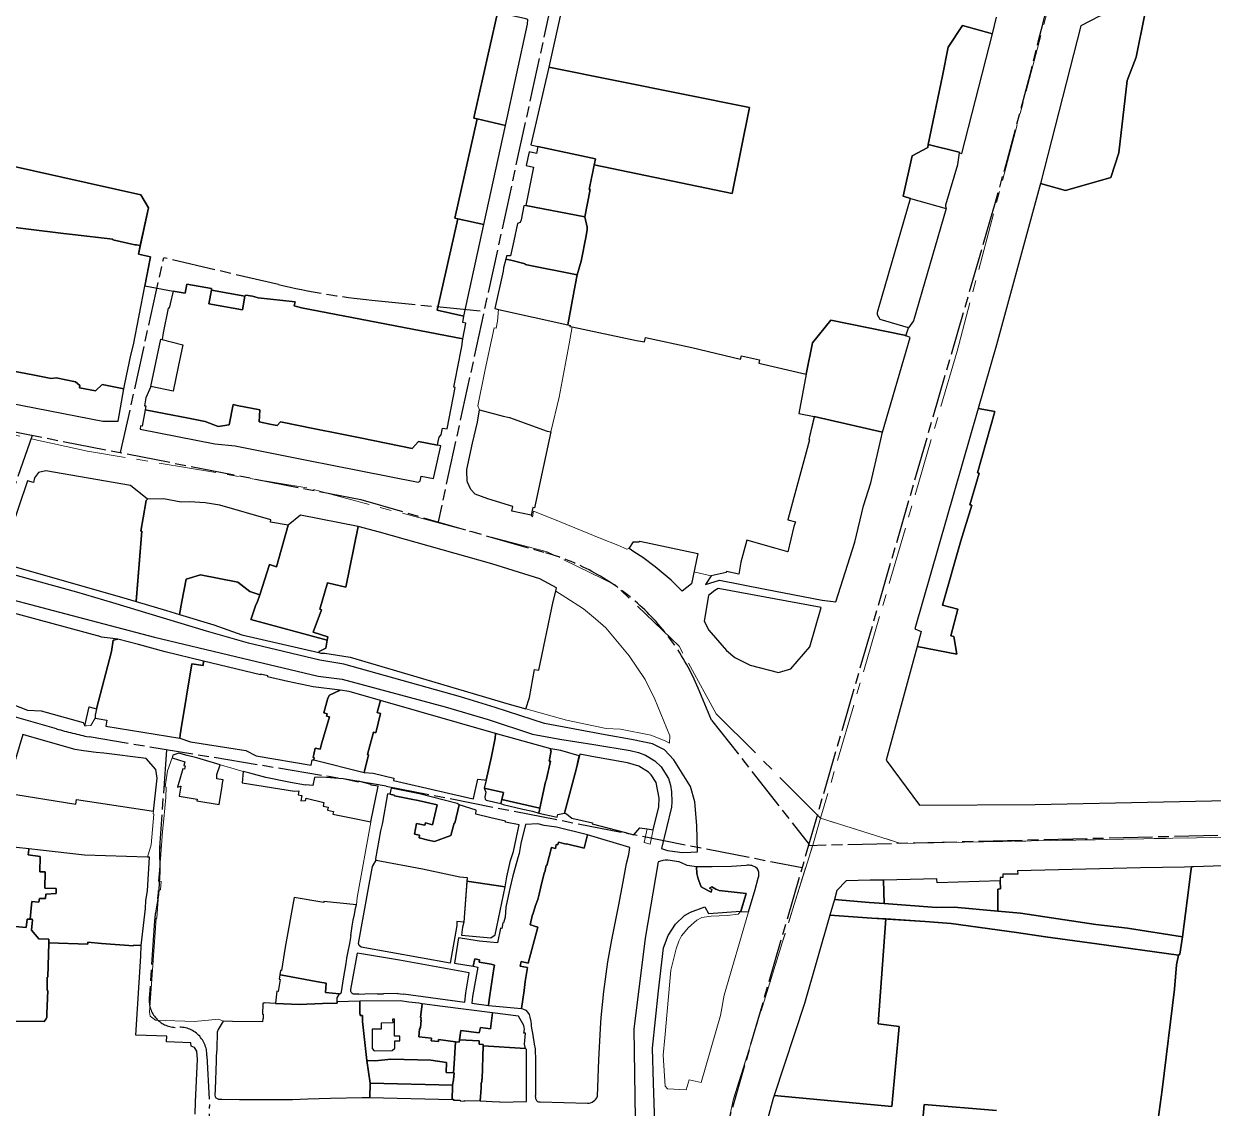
# Model space of a CAD drawing. Header units: millimetres. Extents: x 125232 to 134072, y 142885 to 152835.
# Drawn here: x 131201 to 131856, y 146985 to 147582 of the extents above; entities that cross this region are included whole.
import ezdxf

# ---------------------------------------------------------------- set-up
doc = ezdxf.new("R2010")
doc.units = ezdxf.units.MM
doc.linetypes.add('ACAD_ISO08W100', pattern=[36, 24, -3, 6, -3])
doc.linetypes.add('CENTER', pattern=[50.8, 31.75, -6.35, 6.35, -6.35])
for name, color, linetype in [('commerce', 10, 'Continuous'), ('commerce & office', 242, 'Continuous'), ('commerce and residence', 32, 'Continuous'), ('green & plaza', 80, 'Continuous'), ('industry', 35, 'Continuous'), ('military', 76, 'Continuous'), ('research & university', 30, 'Continuous'), ('residence', 2, 'Continuous'), ('residence-bad', 41, 'Continuous'), ('water', 4, 'Continuous'), ('老城北中心线', 7, 'ACAD_ISO08W100')]:
    doc.layers.add(name, color=color, linetype=linetype)
for name, color, linetype, lineweight in [('government', 221, 'Continuous', 0), ('municipal utilities', 151, 'Continuous', 0), ('school', 31, 'Continuous', 0), ('super block', 6, 'CENTER', 0)]:
    doc.layers.add(name, color=color, linetype=linetype, lineweight=lineweight)

msp = doc.modelspace()

# ---------------------------------------------------------------- linework, layer by layer
at = {"layer": 'commerce'}
for points in [[(131734.76, 147576.66), (131718.22, 147581.14), (131710.44, 147569.29), (131707.29, 147553.52), (131699.34, 147515.65), (131716.4, 147511.33), (131716.67, 147510.99), (131717.98, 147510.72)], [(131466.45, 147526.1), (131450.7, 147529.75), (131438.48, 147475.07), (131440.15, 147474.69), (131454.45, 147471.55)], [(131515.9, 147507.8), (131484.2, 147514.47), (131483.38, 147510.67), (131479.43, 147511.52), (131477.82, 147504.13), (131481.88, 147503.22), (131477.6, 147481.98), (131510.1, 147475.76), (131513.03, 147490.82), (131512.52, 147490.92)], [(131715.69, 147504.61), (131716.67, 147510.99), (131716.4, 147511.33), (131699.34, 147515.65), (131699.12, 147513.99), (131690.57, 147509.36), (131685.51, 147487.08), (131689.63, 147485.88), (131709.26, 147480.43), (131709.08, 147482.3)], [(131688.46, 147414.67), (131672.87, 147419.26), (131671.46, 147421.76), (131671.42, 147423.18), (131674.02, 147432.14), (131689.63, 147485.88), (131709.26, 147480.43), (131691.27, 147418.47)], [(131454.45, 147471.55), (131440.15, 147474.69), (131428.78, 147424.32), (131443.35, 147421.03)], [(131689.36, 147409.27), (131686.34, 147410.55), (131645.76, 147418.91), (131635.64, 147406.26), (131632.13, 147389.05), (131627.98, 147367.49), (131636.55, 147365.67), (131674.21, 147357.19)], [(131451.98, 147369.48), (131465.02, 147365.9), (131468.63, 147365.19), (131489.41, 147357.63), (131491.37, 147357.24), (131482.27, 147315.5), (131481.46, 147315.68), (131480.52, 147311.38), (131469.88, 147313.58), (131470.41, 147316.22), (131456.66, 147320.34), (131449.7, 147322.89), (131447.23, 147325.62), (131445.39, 147329.63), (131445.18, 147330.54), (131445.01, 147335.36), (131444.99, 147336.53), (131448.17, 147351.12), (131450.84, 147362.7)], [(131715.12, 147234.78), (131713.57, 147244.53), (131711.76, 147244.95), (131715.79, 147259.53), (131707.32, 147261.75), (131717.37, 147297.2), (131723.44, 147316.86), (131722.34, 147317.08), (131727.5, 147334.46), (131726.47, 147334.7), (131736.03, 147368.48), (131726.91, 147370.1), (131718.1, 147339.42), (131691.98, 147248.75), (131695.52, 147247.24), (131693.3, 147239.06)], [(131540.35, 147296.99), (131572.47, 147290.32), (131568.98, 147273.64), (131563.82, 147269.55), (131557.67, 147275.55), (131548.92, 147282.93), (131541.98, 147287.99), (131537.19, 147291.13), (131534.57, 147292.99), (131537, 147296.69), (131540.09, 147296.72)], [(131274.37, 147166.53), (131273.56, 147171.23), (131268.23, 147177.34), (131244.94, 147180.18), (131240.66, 147180.68), (131233.82, 147181.51), (131229.09, 147182.33), (131203.89, 147189.42), (131200.39, 147190.47), (131190.84, 147158.31), (131229.56, 147152.14), (131229.87, 147154.68), (131272.37, 147148.36)], [(131396.17, 147162.06), (131392.31, 147162.69), (131392.36, 147162.9), (131388.87, 147163.98), (131385.34, 147164.81), (131385.24, 147164.35), (131376.91, 147166.1), (131365.14, 147167.06), (131361.1, 147166.87), (131360.19, 147162.4), (131356.13, 147162.84), (131356.07, 147162.56), (131347.77, 147164.01), (131334.17, 147166.86), (131325.52, 147169.26), (131321.8, 147170.07), (131321.27, 147163.81), (131349.99, 147159.3), (131352.4, 147159.42), (131352.06, 147157.29), (131354.03, 147156.96), (131353.53, 147153.97), (131356.12, 147154.13), (131356.56, 147155.48), (131366.22, 147153.06), (131365.77, 147151.03), (131368.59, 147150.43), (131368.16, 147148.76), (131371.53, 147148.14), (131371.23, 147146.63), (131381.38, 147144.6), (131392.19, 147142.41)], [(131465.19, 147158.61), (131454.6, 147160.87), (131455.55, 147158.67), (131455.03, 147156), (131455.15, 147154.93), (131455.62, 147154.42), (131463.85, 147152.55), (131464.31, 147154.66)], [(131464.31, 147154.66), (131463.85, 147152.55), (131465.01, 147151.92), (131475.95, 147149.35), (131481.23, 147148.28), (131484.66, 147147.25), (131485.03, 147148.82), (131485.29, 147150)], [(131737.68, 147105.37), (131739.14, 147105.44), (131739.04, 147109.87), (131704.22, 147108.84), (131704.12, 147110.94), (131674.68, 147110.34), (131675.12, 147097.41), (131704.01, 147095.24), (131713.71, 147095.47), (131737.74, 147093.26)], [(131683.45, 147029.61), (131671.72, 147031.11), (131676.08, 147088.89), (131668.37, 147089.42), (131645.16, 147090.94), (131631.12, 147042.22), (131614.45, 146991.67), (131679.31, 146985.47)], [(131437.15, 146996.44), (131437.16, 146997.29), (131391.82, 146998.4), (131391.57, 146990.54), (131437, 146989.39), (131437.01, 146989.65), (131437.02, 146989.65)]]:
    msp.add_lwpolyline(points, close=True, dxfattribs=at)
at = {"layer": 'commerce & office'}
for points in [[(131478.44, 147581.84), (131478.76, 147584.55), (131477.5, 147584.83), (131465.31, 147587.55), (131464.88, 147587.37), (131461.98, 147588.18), (131449.33, 147532.05), (131448.99, 147530.13), (131450.7, 147529.75), (131466.45, 147526.1)], [(131266.58, 147309.95), (131268.26, 147319.5), (131268.95, 147320.26), (131259.59, 147327.82), (131212.89, 147335.75), (131208.94, 147334.92), (131206.73, 147331.99), (131206.22, 147329.3), (131202.96, 147330.34), (131193.02, 147300.83), (131188.44, 147285.05), (131254.68, 147266.16), (131262.71, 147263.77), (131262.76, 147263.92), (131265.93, 147302.53), (131265.4, 147302.58)], [(131346.49, 147305.79), (131336.76, 147307.57), (131337, 147308.78), (131308.9, 147316.89), (131300.89, 147318.14), (131292.25, 147318.66), (131287.67, 147318.54), (131277.91, 147320.47), (131268.95, 147320.26), (131268.26, 147319.5), (131266.58, 147309.95), (131265.4, 147302.58), (131265.93, 147302.53), (131262.74, 147263.76), (131279.52, 147258.78), (131286.66, 147256.65), (131287.89, 147263.83), (131290.32, 147276.08), (131298.32, 147278.46), (131318.88, 147274.44), (131325.41, 147269.26), (131330.89, 147267.45), (131336.22, 147284.17), (131340.19, 147282.91)], [(131492.55, 147263.88), (131494.14, 147269.42), (131494.45, 147271.38), (131485.21, 147276.37), (131458.91, 147284.49), (131396.95, 147302.06), (131385.1, 147305.14), (131378.41, 147271.78), (131368.18, 147274.17), (131364.06, 147259.6), (131365.01, 147259.28), (131360.4, 147246.83), (131368.47, 147244.36), (131368.11, 147242.51), (131367.24, 147238.08), (131363.57, 147236.28), (131363.43, 147235.66), (131364.51, 147235.42), (131366.86, 147235.29), (131380.72, 147233.06), (131412.48, 147223.69), (131468.31, 147207.16), (131477.54, 147204.61), (131479.61, 147211.01), (131482.42, 147226.43), (131484.82, 147225.95)], [(131640.44, 147260.55), (131583.59, 147271.04), (131581.68, 147269.84), (131578.18, 147267.12), (131575.9, 147253.06), (131578.5, 147248.04), (131588.16, 147236.82), (131592.79, 147232.89), (131601.22, 147228.74), (131616.84, 147224.65), (131623.59, 147226.79), (131634.05, 147238.78)]]:
    msp.add_lwpolyline(points, close=True, dxfattribs=at)
at = {"layer": 'commerce and residence'}
for points in [[(131808.99, 147550.91), (131813.94, 147563.77), (131818.66, 147586.6), (131802.46, 147588.13), (131793.84, 147586.38), (131783.46, 147581), (131761.24, 147494.07), (131774.97, 147490.23), (131800.01, 147497.38), (131804.48, 147511.08)], [(131322.76, 147432.11), (131304.24, 147435.36), (131302.92, 147427.85), (131321.45, 147424.6)], [(131276.29, 147408.43), (131288.41, 147405.25), (131285.86, 147393.09), (131283.08, 147379.67), (131270.81, 147382.22), (131276.29, 147408.43)], [(131549.49, 147164.02), (131546.58, 147168.32), (131545.12, 147169.76), (131539.89, 147173.16), (131533.54, 147174.85), (131513.98, 147178.35), (131507.28, 147179.78), (131505.58, 147172.06), (131498.82, 147147.15), (131500, 147146.81), (131502.98, 147144.52), (131514.23, 147141.86), (131514.12, 147141.37), (131531.69, 147136.64), (131537.19, 147135.16), (131540.36, 147139.14), (131544.49, 147138.64), (131547.83, 147137.95), (131550.85, 147150.61), (131551.09, 147155.39)]]:
    msp.add_lwpolyline(points, close=True, dxfattribs=at)
at = {"layer": 'government'}
msp.add_lwpolyline([(131534.57, 147233.86), (131521.58, 147249.3), (131516.01, 147254.23), (131509.31, 147259.7), (131499.56, 147266.09), (131494.14, 147269.42), (131492.55, 147263.88), (131484.82, 147225.95), (131482.42, 147226.43), (131479.61, 147211.01), (131477.56, 147204.69), (131477.54, 147204.61), (131500, 147198.4), (131521.83, 147193.76), (131529.82, 147193.5), (131546.48, 147190.24), (131554.39, 147187.02), (131556.73, 147185.68), (131556.9, 147189.84), (131553.58, 147197.91), (131548.71, 147210.09), (131543.29, 147220.75)], close=True, dxfattribs=at)
at = {"layer": 'green & plaza'}
msp.add_lwpolyline([(131605.69, 147115.85), (131605.02, 147116.61, 0.160837), (131602.15, 147118.27, 0.077335), (131599.05, 147118.43), (131590.87, 147117.86), (131580.24, 147117.57), (131571.59, 147117.56), (131571.87, 147114.02), (131572.57, 147111.03), (131574.13, 147106.66), (131577.93, 147104.59), (131579.71, 147103.62), (131580.1, 147105.08), (131578.79, 147105.89), (131580.03, 147106.53), (131582.33, 147105.27), (131584.18, 147104.61), (131589.05, 147104), (131599.04, 147102.95), (131596.14, 147093.07), (131600.31, 147092.77), (131603.93, 147105.14), (131605.72, 147111.3, 0.145891)], format="xyb", close=True, dxfattribs=at)
msp.add_lwpolyline([(131674.68, 147110.34), (131667.33, 147110.18), (131654.09, 147109.86), (131649.08, 147104.53), (131647.68, 147099.67), (131666.82, 147098.03), (131675.12, 147097.41)], close=True, dxfattribs=at)
at = {"layer": 'industry'}
for points in [[(131862.03, 147118.25), (131845.63, 147117.65), (131844.5, 147117.61), (131844.14, 147115.08), (131842.13, 147098.98), (131839.61, 147079.1), (131838.16, 147069.43), (131837.27, 147068.95), (131836.27, 147063.69), (131835.06, 147050.23), (131828.35, 146994.74), (131826.16, 146978.51)], [(131736.93, 146983.29), (131697.16, 146986.74), (131695.37, 146965.65)]]:
    msp.add_lwpolyline(points, dxfattribs=at)
at = {"layer": 'military'}
for points in [[(131505.09, 147625.21), (131490.29, 147558.15), (131600.82, 147535.97), (131591.24, 147488.63), (131515.21, 147504.38), (131512.52, 147490.92), (131513.03, 147490.82), (131510.1, 147475.76), (131511.43, 147470.1), (131511.38, 147468.71), (131510.75, 147465.29), (131508.02, 147451.28), (131505.85, 147443.73), (131504.71, 147438.11), (131500.75, 147416.23), (131502.02, 147415.95), (131501.89, 147415.38), (131503.08, 147415.11), (131538.58, 147407.58), (131543.01, 147406.89), (131543.56, 147409.36), (131569.07, 147403.7), (131595.99, 147397.39), (131596.37, 147399.15), (131606.43, 147396.93), (131606.05, 147395.17), (131632.13, 147389.05), (131635.64, 147406.26), (131645.76, 147418.91), (131686.34, 147410.55), (131687.12, 147410.22), (131688.46, 147414.67), (131672.87, 147419.26), (131671.46, 147421.76), (131671.42, 147423.18), (131674.02, 147432.14), (131689.63, 147485.88), (131685.51, 147487.08), (131690.57, 147509.36), (131699.12, 147513.99), (131699.34, 147515.65), (131707.29, 147553.52), (131710.44, 147569.29), (131718.22, 147581.14), (131734.76, 147576.66), (131737.1, 147585.88)], [(131162.41, 147510.82), (131265.32, 147487.92), (131269.58, 147480.69), (131264, 147455.28), (131270.73, 147453.73), (131267.64, 147437.84), (131283.09, 147434.88), (131289.86, 147433.69), (131290.72, 147438.62), (131304.39, 147436.22), (131304.24, 147435.36), (131322.76, 147432.11), (131323.31, 147432.57), (131326.92, 147432.06), (131330.01, 147431.15), (131350.5, 147428.9), (131349.9, 147426.64), (131354, 147425.55), (131442.89, 147408.59), (131444.5, 147417.23), (131442.8, 147417.47), (131443.35, 147421.03), (131428.78, 147424.32), (131440.15, 147474.69), (131438.48, 147475.07), (131450.7, 147529.75), (131448.99, 147530.13), (131449.33, 147532.05), (131461.98, 147588.18)], [(131295.24, 146981.4), (131295.53, 146988.08), (131296.57, 147011.5), (131296.17, 147016), (131294.92, 147018), (131293.05, 147018.85), (131292.88, 147020.65), (131279.49, 147021.2), (131279.59, 147024.33), (131262.61, 147024.91), (131265.26, 147068.33), (131265.62, 147074.21), (131261.35, 147074.54), (131261.32, 147074.16), (131243.66, 147075.45), (131236.15, 147076.04), (131236.07, 147075.05), (131214.61, 147075.77), (131214.02, 147056.88), (131213.77, 147056.89), (131213.7, 147049.45), (131214.11, 147049.44), (131213.51, 147036.89), (131213.51, 147034.72), (131213.23, 147033.83), (131212.04, 147032.36), (131185.38, 147032.62)]]:
    msp.add_lwpolyline(points, dxfattribs=at)
at = {"layer": 'municipal utilities'}
for points in [[(131240.92, 147204.43), (131240.98, 147204.67), (131236.87, 147205.83), (131234.41, 147195.35), (131235.39, 147195.25), (131237.82, 147195.52), (131240.2, 147199.54), (131240.12, 147201.1)], [(131547.83, 147137.95), (131544.49, 147138.64), (131542.75, 147130.94), (131546.03, 147130.14)], [(131600.31, 147092.77), (131596.14, 147093.07), (131595.9, 147093.09), (131594.69, 147091.49), (131588.47, 147090.74), (131579.71, 147090.51), (131574.61, 147089.65), (131571.91, 147088.31), (131567.31, 147084.13), (131563.43, 147079.68), (131561.82, 147076.63), (131560.35, 147072.48), (131557.55, 147060.64), (131554.15, 147023.3), (131553.36, 147013.83), (131554.46, 146996.84), (131555.74, 146995.25), (131565.96, 146994.71), (131567.68, 147000.17), (131574.31, 146998.83), (131584.87, 147035.72), (131586.9, 147046.92)]]:
    msp.add_lwpolyline(points, close=True, dxfattribs=at)
at = {"layer": 'research & university'}
msp.add_lwpolyline([(131309.05, 147173.83), (131296.25, 147177.71), (131290.92, 147179.05), (131286.21, 147180.3), (131283.03, 147179.21), (131282.58, 147177.6), (131289.61, 147175.53), (131289, 147173.43), (131289.86, 147173.18), (131289.35, 147171.43), (131288.48, 147171.69), (131285.47, 147161.45), (131287.34, 147162.14), (131286.43, 147156.47), (131296.33, 147154.87), (131296.18, 147153.93), (131308.55, 147152), (131310, 147161.04), (131310.43, 147163.73), (131310.72, 147165.52), (131307.16, 147166.09), (131307.28, 147168.45)], close=True, dxfattribs=at)
for points in [[(131826.16, 146978.51), (131828.35, 146994.74), (131835.06, 147050.23), (131836.27, 147063.69), (131837.27, 147068.95), (131792.4, 147075.23), (131763.99, 147078.98), (131748.08, 147081.43), (131712.02, 147086.31), (131697.68, 147087.42), (131676.08, 147088.89), (131671.72, 147031.11), (131683.45, 147029.61), (131679.31, 146985.47), (131614.45, 146991.67), (131613.87, 146989.93), (131607.42, 146966.26)], [(131695.37, 146965.65), (131697.16, 146986.74), (131736.93, 146983.29)]]:
    msp.add_lwpolyline(points, dxfattribs=at)
at = {"layer": 'residence'}
for points in [[(131600.82, 147535.97), (131490.29, 147558.15), (131480.39, 147515.37), (131484.2, 147514.47), (131515.9, 147507.8), (131515.21, 147504.38), (131591.24, 147488.63)], [(131162.41, 147510.82), (131161.42, 147506.45), (131154.07, 147507.76), (131127.34, 147513.57), (131122.54, 147514.59), (131119.14, 147500.03), (131117, 147499.09), (131129.86, 147496.05), (131127.06, 147483.49), (131153.34, 147476.53), (131166.34, 147473.79), (131178.48, 147471.92), (131178.41, 147471.37), (131181.48, 147470.95), (131185.35, 147471.09), (131222.7, 147466.65), (131227.69, 147466.01), (131249.96, 147463.49), (131249.94, 147463.03), (131261.99, 147460.35), (131262.97, 147460.38), (131265.02, 147459.93), (131269.58, 147480.69), (131265.32, 147487.92)], [(131510.75, 147465.29), (131511.38, 147468.71), (131511.43, 147470.1), (131510.1, 147475.76), (131477.6, 147481.98), (131476.5, 147481.84), (131475.72, 147477.94), (131475.01, 147474.09), (131474.53, 147472.57), (131472.91, 147472.18), (131470.99, 147462.55), (131469.2, 147454.31), (131466.89, 147454.26), (131466.6, 147452.46), (131469.27, 147451.97), (131477.25, 147449.89), (131477.17, 147449.53), (131505.87, 147443.73), (131508.02, 147451.28)], [(131504.71, 147438.11), (131505.85, 147443.73), (131477.17, 147449.53), (131477.25, 147449.89), (131469.27, 147451.97), (131466.6, 147452.46), (131465.34, 147447.61), (131465.1, 147445.88), (131460.52, 147425.32), (131462.49, 147424.62), (131500.75, 147416.23)], [(131441.86, 147402.52), (131442.24, 147404.3), (131442.65, 147407.14), (131442.89, 147408.59), (131354, 147425.55), (131349.9, 147426.64), (131350.5, 147428.9), (131330.01, 147431.15), (131326.92, 147432.06), (131323.31, 147432.57), (131322.76, 147432.11), (131321.45, 147424.6), (131302.92, 147427.85), (131304.24, 147435.36), (131304.39, 147436.22), (131290.72, 147438.62), (131289.86, 147433.69), (131283.09, 147434.88), (131281.59, 147427.83), (131280.97, 147425.36), (131280.46, 147425.46), (131277.74, 147411.85), (131277.06, 147408.23), (131288.41, 147405.25), (131285.86, 147393.09), (131283.08, 147379.67), (131270.81, 147382.22), (131268.13, 147376.11), (131267.34, 147371.72), (131268.16, 147371.56), (131267.77, 147369.51), (131278.26, 147367.41), (131291.6, 147364.79), (131300.83, 147362.97), (131307.92, 147360.18), (131314.05, 147361.14), (131316.25, 147372.32), (131318.51, 147371.88), (131330.88, 147369.45), (131330.54, 147362.74), (131337.41, 147361.39), (131340.45, 147360.79), (131342.35, 147362.74), (131361.21, 147359.01), (131374.32, 147356.36), (131387.18, 147353.77), (131414.96, 147348.2), (131418.36, 147352.04), (131428.85, 147349.96), (131429.25, 147352.02), (131429.88, 147354.4), (131430.93, 147355.58), (131431.69, 147359.4), (131434.18, 147358.91), (131438.7, 147381.69), (131437.84, 147381.86), (131438.56, 147385.52)], [(131231.7, 147382.89), (131229.39, 147384.92), (131218.76, 147386.98), (131215.97, 147386.71), (131205.81, 147388.66), (131174.55, 147394.63), (131171.48, 147394.46), (131171.23, 147393.22), (131170.63, 147390.15), (131164.74, 147391.31), (131162.24, 147379.16), (131244.33, 147363.16), (131252.77, 147363.22), (131255.99, 147381.08), (131244.09, 147383.41), (131240.33, 147379.85), (131231.47, 147381.56)], [(131387.18, 147353.77), (131374.32, 147356.36), (131361.21, 147359.01), (131342.35, 147362.74), (131340.45, 147360.79), (131337.41, 147361.39), (131330.54, 147362.74), (131330.88, 147369.45), (131318.51, 147371.88), (131316.25, 147372.32), (131314.05, 147361.14), (131307.92, 147360.18), (131300.83, 147362.97), (131291.6, 147364.79), (131278.26, 147367.41), (131267.77, 147369.51), (131266.02, 147360.44), (131265.24, 147360.59), (131264.89, 147358.84), (131306.07, 147350.7), (131317.36, 147349.53), (131357.8, 147341.5), (131370.85, 147338.98), (131418.25, 147329.53), (131419.33, 147330.19), (131419.87, 147332.89), (131426.68, 147331.53), (131430.7, 147349.55), (131428.85, 147349.96), (131418.36, 147352.04), (131414.96, 147348.2)], [(131663.76, 147316.47), (131667.7, 147329.12), (131672.39, 147349.09), (131674.21, 147357.19), (131636.55, 147365.67), (131636.49, 147365.42), (131633.58, 147352.99), (131633.87, 147352.92), (131630.76, 147341.36), (131625.26, 147321.08), (131622.02, 147308.77), (131626.13, 147307.7), (131625.27, 147305.21), (131622.08, 147291.19), (131615.5, 147293.04), (131599.45, 147297.54), (131596.09, 147285.54), (131594.94, 147278.96), (131588.11, 147280.42), (131587.98, 147279.83), (131579.81, 147277.9), (131576.55, 147273.14), (131584.33, 147275.48), (131609.42, 147270.55), (131640.99, 147264.58), (131648.45, 147263.65), (131658.94, 147296.53)], [(131385.1, 147305.14), (131353.44, 147311.43), (131346.49, 147305.79), (131340.19, 147282.91), (131336.22, 147284.17), (131330.89, 147267.45), (131329.73, 147263.8), (131328.48, 147261.51), (131326.11, 147254.26), (131325.91, 147253.89), (131368.11, 147242.51), (131368.47, 147244.36), (131360.4, 147246.83), (131365.01, 147259.28), (131364.06, 147259.6), (131368.18, 147274.17), (131378.41, 147271.78)], [(131330.89, 147267.45), (131325.41, 147269.26), (131318.88, 147274.44), (131298.32, 147278.46), (131290.32, 147276.08), (131287.89, 147263.83), (131286.66, 147256.65), (131305.53, 147251.04), (131321.04, 147245.38), (131363.43, 147235.66), (131363.57, 147236.28), (131367.24, 147238.08), (131368.11, 147242.51), (131325.91, 147253.89), (131326.11, 147254.26), (131328.48, 147261.51), (131329.73, 147263.8)], [(131249.18, 147236.3), (131250.1, 147242.45), (131252.76, 147243), (131250, 147243.49), (131248.38, 147243.65), (131243.41, 147244.15), (131243.46, 147244.32), (131181.47, 147261.15), (131177.11, 147250.11), (131169.18, 147227.76), (131169.67, 147217.52), (131170.79, 147216.38), (131202.96, 147203.94), (131210.35, 147203.58), (131233.49, 147197.12), (131234.41, 147195.35), (131236.87, 147205.83), (131240.98, 147204.67)], [(131293.48, 147229.44), (131299.72, 147228.47), (131299.94, 147230.91), (131278.84, 147236), (131264.15, 147240.14), (131252.76, 147243), (131250.1, 147242.45), (131249.18, 147236.3), (131240.98, 147204.67), (131240.92, 147204.43), (131240.12, 147201.1), (131240.2, 147199.54), (131242.34, 147199.1), (131246.61, 147198.36), (131246.09, 147195.18), (131286.79, 147188.44), (131287.08, 147190.33), (131287.46, 147192.65)], [(131368.43, 147210.59), (131369.33, 147212.15), (131375.24, 147214.93), (131360.27, 147216.79), (131346.3, 147219.75), (131335.25, 147222.25), (131335.32, 147222.58), (131335.38, 147222.86), (131331.32, 147223.76), (131331.25, 147223.35), (131299.94, 147230.91), (131299.72, 147228.47), (131293.48, 147229.44), (131287.46, 147192.65), (131287.08, 147190.33), (131286.79, 147188.44), (131292.74, 147186.56), (131323.25, 147181.79), (131328.93, 147178.8), (131359.27, 147173.69), (131359.76, 147176.65), (131360.75, 147176.49), (131360.98, 147177.71), (131360.33, 147177.83), (131361.4, 147183.04), (131364.15, 147182.48), (131365.16, 147185.99), (131369.27, 147200.25), (131367.68, 147200.68), (131368.06, 147202.01), (131366.3, 147202.48)], [(131397.52, 147209.31), (131397.01, 147207.92), (131395.59, 147202.71), (131397.37, 147202.18), (131394.85, 147191.49), (131393.56, 147191.81), (131390.38, 147179.43), (131390.92, 147179.29), (131388.43, 147169.51), (131393.34, 147169.17), (131404.86, 147166.51), (131404.56, 147165.19), (131430.23, 147159.23), (131448.45, 147155.08), (131448.73, 147155.25), (131451.1, 147165.85), (131454.67, 147165.56), (131455.64, 147165.34), (131458.6, 147178.41), (131460.08, 147185.78), (131460.64, 147188.58), (131460.9, 147191.17)], [(131491.17, 147175.76), (131490.44, 147175.92), (131491.53, 147181.59), (131491.17, 147181.69), (131491.41, 147182.62), (131460.9, 147191.17), (131460.64, 147188.58), (131460.08, 147185.78), (131458.6, 147178.41), (131455.64, 147165.34), (131455.45, 147164.49), (131454.6, 147160.87), (131465.19, 147158.61), (131464.31, 147154.66), (131485.29, 147150), (131488.48, 147164.39), (131488.79, 147165.12)], [(131505.58, 147172.06), (131507.06, 147178.82), (131501.31, 147180.38), (131496.85, 147181.75), (131491.41, 147182.62), (131491.17, 147181.69), (131491.53, 147181.59), (131490.44, 147175.92), (131491.17, 147175.76), (131488.79, 147165.12), (131488.48, 147164.39), (131485.29, 147150), (131485.03, 147148.82), (131484.66, 147147.25), (131494.83, 147144.96), (131495.16, 147146.48), (131498.82, 147147.15)], [(131270.14, 147122.93), (131269, 147122.97), (131234.38, 147124), (131210.07, 147126.75), (131203.66, 147127.48), (131203.63, 147127.23), (131203.2, 147124.21), (131209.85, 147123.36), (131209.76, 147114.91), (131212.68, 147114.87), (131212.45, 147105.78), (131218.66, 147105.62), (131218.59, 147102.94), (131212.93, 147102.63), (131212.8, 147100.16), (131209.4, 147100.11), (131209.07, 147098.17), (131205.28, 147098.58), (131204.64, 147092.81), (131204.43, 147088.85), (131205.49, 147088.76), (131205.64, 147088.49), (131205.1, 147082.71), (131209.08, 147077.94), (131214.71, 147077.7), (131214.61, 147075.77), (131236.07, 147075.05), (131236.15, 147076.04), (131243.66, 147075.45), (131261.32, 147074.16), (131261.35, 147074.54), (131265.62, 147074.21), (131267.85, 147094.65), (131268.14, 147098.98), (131269.11, 147104.35)], [(131433.83, 147009.85), (131425.26, 147011.13), (131403.16, 147011.62), (131394.64, 147010.71), (131389.86, 147010.83), (131391.82, 146998.4), (131437.16, 146997.29), (131437.7, 147000.31), (131437.98, 147004.13), (131437.73, 147004.14), (131433.72, 147004.21)]]:
    msp.add_lwpolyline(points, close=True, dxfattribs=at)
for points in [[(131174.55, 147394.63), (131205.81, 147388.66), (131215.97, 147386.71), (131218.76, 147386.98), (131229.39, 147384.92), (131231.7, 147382.89), (131231.47, 147381.56), (131240.33, 147379.85), (131244.09, 147383.41), (131255.99, 147381.08), (131256.48, 147383.82), (131259.76, 147399.51), (131261.31, 147405.32), (131270.73, 147453.73), (131264, 147455.28), (131265.02, 147459.93), (131262.97, 147460.38), (131261.99, 147460.35), (131249.94, 147463.03), (131249.96, 147463.49), (131227.69, 147466.01), (131222.7, 147466.65), (131185.35, 147471.09)], [(131181.45, 147086.06), (131202.19, 147084.12), (131202.63, 147088.77), (131204.43, 147088.86), (131204.64, 147092.81), (131205.28, 147098.58), (131209.07, 147098.17), (131209.4, 147100.11), (131212.8, 147100.16), (131212.93, 147102.63), (131218.59, 147102.94), (131218.66, 147105.62), (131212.45, 147105.78), (131212.68, 147114.87), (131209.76, 147114.91), (131209.85, 147123.36), (131203.2, 147124.21), (131203.63, 147127.23), (131203.66, 147127.48), (131190.03, 147129.03)], [(131181, 147032.66), (131212.04, 147032.36), (131213.23, 147033.83), (131213.51, 147034.72), (131213.51, 147036.89), (131214.11, 147049.44), (131213.7, 147049.45), (131213.77, 147056.89), (131214.02, 147056.88), (131214.61, 147075.77), (131214.71, 147077.7), (131209.08, 147077.94), (131205.1, 147082.71), (131205.64, 147088.49), (131205.49, 147088.76), (131204.39, 147088.85), (131202.63, 147088.77), (131202.19, 147084.12), (131181.45, 147086.06)]]:
    msp.add_lwpolyline(points, dxfattribs=at)
msp.add_lwpolyline([(131485.49, 146988.07), (131511.49, 146987.42, 0.327216), (131517.01, 146991.26), (131517.86, 147011.35), (131518.77, 147028.48), (131519.08, 147034.62), (131520.6, 147048.84), (131522.75, 147065.26), (131525.02, 147077.3), (131528.56, 147095.7), (131531.24, 147109.42), (131533.08, 147119.43), (131534.28, 147124.43), (131534.98, 147128.25), (131511.58, 147135.26), (131509.75, 147127.87), (131499.94, 147130.3), (131499.84, 147130.12), (131495.56, 147131.18), (131495.22, 147129.74), (131494.33, 147129.95), (131493.85, 147127.74), (131491.65, 147128.21), (131489.06, 147118.35), (131488.96, 147118.38), (131488.87, 147118.4), (131488.09, 147114.59), (131487.9, 147114.64), (131486.92, 147111.17), (131485.82, 147106.62), (131484.87, 147102.62), (131484.15, 147099.6), (131482.96, 147096.35), (131481.39, 147091.35), (131481.28, 147091.39), (131479.93, 147085.68), (131480.34, 147085.57), (131482.29, 147084.85), (131484.22, 147084.37), (131478.92, 147064.47), (131474.91, 147065.54), (131474.46, 147062.88), (131478.48, 147062.2), (131477.26, 147054.41), (131476.57, 147049.46), (131475.19, 147039.55), (131475.18, 147039.53), (131475.31, 147039.5), (131476.3, 147039.22), (131477.5, 147038.57), (131478.58, 147037.49), (131479.33, 147036.3), (131479.81, 147034.75), (131480.27, 147032.38), (131480.51, 147030.9), (131480.58, 147029.82), (131481.4, 147024.89), (131482.25, 147019.96), (131482.71, 147017.25), (131482.94, 147010.75), (131482.95, 147005), (131482.95, 146996.6), (131482.95, 146991.6), (131482.7, 146991.6), (131482.81, 146990.35), (131482.94, 146989.89), (131483.54, 146988.85, 0.239153), (131484.57, 146988.17, 0.000126)], format="xyb", close=True, dxfattribs=at)
at = {"layer": 'residence-bad'}
msp.add_lwpolyline([(131818.66, 147586.6), (131813.94, 147563.77), (131808.99, 147550.91), (131804.48, 147511.08), (131800.01, 147497.38), (131774.97, 147490.23), (131761.24, 147494.07), (131760.24, 147490.16), (131736.98, 147405.2), (131726.91, 147370.1), (131736.03, 147368.48), (131726.47, 147334.7), (131727.5, 147334.46), (131722.34, 147317.08), (131723.44, 147316.86), (131717.37, 147297.2), (131707.32, 147261.75), (131715.79, 147259.53), (131711.76, 147244.95), (131713.57, 147244.53), (131715.12, 147234.78), (131693.3, 147239.06), (131676.28, 147176.3), (131694.51, 147151.57), (131758.33, 147151.93), (131899.89, 147154.93)], dxfattribs=at)
for points in [[(131397.37, 147202.18), (131395.59, 147202.71), (131397.01, 147207.92), (131397.52, 147209.31), (131380.17, 147214.31), (131375.24, 147214.93), (131369.33, 147212.15), (131368.43, 147210.59), (131366.3, 147202.48), (131368.06, 147202.01), (131367.68, 147200.68), (131369.27, 147200.25), (131365.16, 147185.99), (131364.15, 147182.48), (131361.4, 147183.04), (131360.33, 147177.83), (131360.98, 147177.71), (131360.75, 147176.49), (131388.43, 147169.51), (131390.92, 147179.29), (131390.38, 147179.43), (131393.56, 147191.81), (131394.85, 147191.49)], [(131438.04, 147141.74), (131438.38, 147141.64), (131440.88, 147151.7), (131439.72, 147152.56), (131418.9, 147157.84), (131403.26, 147161.04), (131402.52, 147157.67), (131405.01, 147157.11), (131405.13, 147156.69), (131414.29, 147154.98), (131418.25, 147154.14), (131428.76, 147151.82), (131426.07, 147140.83), (131422.21, 147141.79), (131421.93, 147140.63), (131417.36, 147141.4), (131416.2, 147135.54), (131418.96, 147135.04), (131418.7, 147133.62), (131423.66, 147132.26), (131427.29, 147131.6), (131436.26, 147134.87)], [(131417.36, 147141.4), (131421.93, 147140.63), (131422.21, 147141.79), (131426.07, 147140.83), (131428.76, 147151.82), (131418.25, 147154.14), (131414.29, 147154.98), (131405.13, 147156.69), (131405.01, 147157.11), (131402.52, 147157.67), (131401.4, 147157.9), (131398.54, 147141.97), (131398.4, 147141.19), (131397.51, 147137.38), (131394.75, 147122.05), (131394.81, 147121.51), (131395.16, 147121.2), (131420.56, 147116.5), (131441.28, 147112.08), (131445.22, 147111.76), (131445.07, 147109.75), (131466.15, 147106.56), (131467.18, 147112.17), (131469.08, 147121.08), (131470.7, 147126.08), (131472.3, 147132.97), (131473.81, 147140.81), (131466.29, 147142.21), (131466.41, 147142.84), (131458.3, 147144.58), (131450.02, 147146.67), (131450.22, 147148.89), (131440.88, 147151.7), (131438.38, 147141.64), (131438.04, 147141.74), (131436.26, 147134.87), (131427.29, 147131.6), (131423.66, 147132.26), (131418.7, 147133.62), (131418.96, 147135.04), (131416.2, 147135.54)], [(131484.87, 147102.62), (131485.82, 147106.62), (131486.92, 147111.17), (131487.9, 147114.64), (131488.09, 147114.59), (131488.87, 147118.4), (131488.96, 147118.38), (131489.06, 147118.35), (131491.65, 147128.21), (131493.85, 147127.74), (131494.33, 147129.95), (131495.22, 147129.74), (131495.56, 147131.18), (131499.84, 147130.12), (131499.94, 147130.3), (131509.75, 147127.87), (131511.58, 147135.26), (131494.5, 147139.49), (131487.65, 147140.37), (131484.21, 147141.31), (131477.35, 147140.97), (131474.8, 147130.47), (131473.86, 147124.92), (131473.2, 147122.62), (131472.61, 147120.54), (131470.32, 147112.63), (131468.79, 147105.7), (131467.8, 147101.38), (131466.52, 147095.32), (131466.1, 147089.92), (131465.33, 147086.74), (131464.92, 147086.83), (131464.26, 147083.69), (131463.54, 147083.83), (131461.91, 147075.72), (131457.79, 147076.1), (131451.96, 147076.67), (131450.83, 147076.88), (131440.48, 147078.56), (131438.19, 147064.59), (131448.56, 147062.82), (131449.37, 147066.86), (131452.07, 147066.4), (131451.85, 147065.08), (131458.43, 147063.93), (131460.37, 147063.47), (131460, 147061.68), (131457.64, 147046.98), (131456.95, 147041.64), (131456.9, 147041.26), (131475.19, 147039.55), (131476.57, 147049.46), (131477.26, 147054.41), (131478.48, 147062.2), (131474.46, 147062.88), (131474.91, 147065.54), (131478.92, 147064.47), (131484.22, 147084.37), (131482.29, 147084.85), (131480.34, 147085.57), (131479.93, 147085.68), (131481.28, 147091.39), (131481.39, 147091.35), (131482.96, 147096.35), (131484.15, 147099.6)], [(131435.88, 147064.54), (131386.77, 147073.33), (131385.64, 147074.2), (131385.38, 147075.45), (131391.3, 147107.88), (131392.98, 147117.8), (131395.16, 147121.2), (131420.56, 147116.5), (131441.28, 147112.08), (131445.22, 147111.76), (131443.43, 147087.16), (131439.58, 147087.44), (131439.49, 147085.23)], [(131844.14, 147115.08), (131844.5, 147117.61), (131840.68, 147117.47), (131816.37, 147117.03), (131748.61, 147115.4), (131748.71, 147113.62), (131740.5, 147113.62), (131740.56, 147111.75), (131739.01, 147111.8), (131739.04, 147109.87), (131739.14, 147105.44), (131737.68, 147105.37), (131737.74, 147093.26), (131750.23, 147092.12), (131791.76, 147085.87), (131809.24, 147083.85), (131839.61, 147079.1), (131842.13, 147098.98)], [(131466.15, 147106.56), (131445.07, 147109.75), (131443.43, 147087.16), (131442.64, 147084.39), (131442.2, 147079.96), (131458.3, 147078.5), (131460.68, 147080.09)], [(131381.2, 147079.73), (131381.03, 147079.76), (131381.9, 147084.9), (131382.47, 147088.21), (131383.13, 147091.34), (131383.74, 147094.83), (131384.22, 147096.71), (131366.23, 147098.51), (131366.16, 147097.91), (131349.88, 147100.75), (131344.88, 147073.34), (131342.8, 147060.5), (131342.35, 147060.58), (131341.94, 147058.08), (131343.19, 147057.83), (131363.94, 147054.08), (131367.44, 147053.57), (131367.07, 147048.46), (131374.95, 147047.67), (131375.53, 147047.86), (131375.92, 147048.69), (131377, 147055.82), (131378.49, 147064.42), (131378.91, 147067.35), (131379.55, 147070.99), (131380.5, 147075.3)], [(131460, 147061.68), (131460.37, 147063.47), (131458.43, 147063.93), (131451.85, 147065.08), (131452.07, 147066.4), (131449.37, 147066.86), (131448.56, 147062.82), (131451.02, 147062.42), (131448.21, 147046.19), (131447.74, 147042.44), (131456.9, 147041.26), (131456.95, 147041.64), (131457.64, 147046.98)], [(131367.44, 147053.57), (131363.94, 147054.08), (131343.19, 147057.83), (131341.94, 147058.08), (131341.53, 147055.66), (131342.08, 147055.57), (131340.97, 147048.99), (131340.29, 147049.1), (131339.52, 147042.52), (131339.51, 147042.27), (131339.74, 147042.25), (131352.6, 147041.83), (131365.55, 147042.33), (131373.6, 147042.51), (131373.56, 147043.26), (131373.49, 147045.43), (131374.87, 147047.68), (131367.07, 147048.46)], [(131438.72, 147021.22), (131429.5, 147022.4), (131429.39, 147021.46), (131425.38, 147021.66), (131425.5, 147023.28), (131418.52, 147023.86), (131418.54, 147024.01), (131418.98, 147028.1), (131419.44, 147029.15), (131419.88, 147033.17), (131419.65, 147033.19), (131419.8, 147034.52), (131419.56, 147034.55), (131420.51, 147042.06), (131418.52, 147042.42), (131413.03, 147043.06), (131408.5, 147043.84), (131386.09, 147043.55), (131386.06, 147042.03), (131386.13, 147037.37), (131386.34, 147035.75), (131387.45, 147035.75), (131387.45, 147032.39), (131389.86, 147010.83), (131394.64, 147010.71), (131403.16, 147011.62), (131425.26, 147011.13), (131433.83, 147009.85), (131433.72, 147004.21), (131437.73, 147004.14), (131438.02, 147009.14)], [(131459.18, 147037.13), (131431.58, 147040.62), (131420.51, 147042.06), (131419.56, 147034.55), (131419.8, 147034.52), (131419.65, 147033.19), (131419.88, 147033.17), (131419.44, 147029.15), (131418.98, 147028.1), (131418.54, 147024.01), (131418.52, 147023.86), (131425.5, 147023.28), (131425.38, 147021.66), (131429.39, 147021.46), (131429.5, 147022.4), (131438.72, 147021.22), (131440.78, 147020.98), (131440.94, 147022.28), (131440.94, 147022.28), (131441.73, 147027.44), (131451.85, 147026.19), (131452.51, 147029.1), (131458.11, 147028.41)], [(131477.45, 147025.89), (131476.56, 147025.99), (131476.79, 147028.05), (131476.38, 147030.24), (131473.49, 147035.36), (131459.18, 147037.12), (131458.11, 147028.41), (131452.51, 147029.1), (131451.85, 147026.19), (131441.73, 147027.44), (131440.94, 147022.28), (131451.89, 147021.73), (131451.8, 147019.91), (131454.13, 147019.76), (131454.08, 147018.91), (131477.43, 147017.57), (131476.92, 147019.99)], [(131408.17, 147024.25), (131405.23, 147024.22), (131405.13, 147033.72), (131404.16, 147033.7), (131404.2, 147031.6), (131397.83, 147031.56), (131397.84, 147028.2), (131392.89, 147028.2), (131392.9, 147017.57), (131393.89, 147016.19), (131403.9, 147016.41), (131405.33, 147017.7), (131405.29, 147021.79), (131405.78, 147021.8), (131408.19, 147021.82)], [(131454.08, 147018.91), (131454.13, 147019.76), (131451.8, 147019.91), (131451.89, 147021.73), (131440.94, 147022.28), (131440.78, 147020.98), (131438.72, 147021.22), (131438.02, 147009.14), (131437.73, 147004.14), (131437.98, 147004.13), (131437.7, 147000.31), (131437.16, 146997.29), (131437.15, 146996.44), (131437.02, 146989.65), (131437.65, 146989.64), (131437.64, 146989.11), (131441.35, 146989.01), (131441.34, 146988.66), (131443.81, 146988.58), (131443.82, 146988.95), (131452.48, 146988.66), (131452.87, 146995.73), (131453, 146998.69), (131453.24, 146998.69), (131453.32, 147000.67), (131453.57, 147000.66)], [(131477.87, 147003.55), (131477.86, 147016.93), (131477.43, 147017.57), (131454.08, 147018.91), (131453.57, 147000.66), (131453.32, 147000.67), (131453.24, 146998.69), (131453, 146998.69), (131452.87, 146995.73), (131452.48, 146988.66), (131459.05, 146988.36), (131463.16, 146988.2), (131463.16, 146987.99), (131477.89, 146988.32)]]:
    msp.add_lwpolyline(points, close=True, dxfattribs=at)
for points in [[(131446.4, 147059.13), (131408.01, 147066.11), (131387.06, 147069.65), (131384.52, 147070.04), (131381.82, 147054.95), (131380.98, 147050.06, 0.440888), (131382.89, 147047.6), (131385.45, 147047.64), (131385.45, 147047.51), (131388.78, 147047.56), (131388.78, 147047.69), (131395.79, 147047.8), (131395.79, 147047.61), (131399.03, 147047.66), (131399.08, 147047.85), (131406.91, 147047.96), (131406.89, 147047.78), (131410.06, 147047.38), (131410.08, 147047.57), (131443.88, 147042.97), (131444.5, 147048.23)], [(131387.45, 147032.39), (131387.45, 147035.75), (131386.34, 147035.75), (131386.13, 147037.37), (131386.06, 147042.03), (131386.09, 147043.55), (131373.56, 147043.26), (131373.6, 147042.51), (131365.55, 147042.33), (131352.6, 147041.83), (131339.74, 147042.25), (131339.51, 147042.27), (131333.38, 147042.63), (131332.55, 147042.18), (131332.47, 147036.39), (131332.87, 147036.38), (131332.79, 147034.04), (131332.54, 147034.05), (131332.47, 147032.21), (131315.8, 147032.44), (131310.65, 147032.66), (131307.89, 147027.96), (131307.36, 147026.54), (131307.15, 147017.41), (131306.94, 147013.34), (131306.87, 147010.76), (131306.32, 146995), (131306.23, 146991.84, 0.392274), (131308.14, 146989.66, 0.014951), (131309.87, 146989.53, -0.018833), (131309.96, 146989.52), (131319.72, 146989.47), (131323.9, 146989.45), (131348.95, 146989.45), (131357.36, 146989.79), (131369.95, 146990.2), (131387.38, 146990.45), (131391.57, 146990.54), (131391.82, 146998.4), (131389.86, 147010.83)]]:
    msp.add_lwpolyline(points, format="xyb", close=True, dxfattribs=at)
at = {"layer": 'school'}
for points in [[(131501.4, 147405.81), (131503.08, 147415.11), (131501.89, 147415.38), (131502.02, 147415.95), (131462.49, 147424.62), (131462.03, 147418.25), (131461.22, 147414.35), (131460.04, 147414.59), (131457.21, 147401.03), (131455.11, 147391.56), (131451.03, 147371.72), (131451.98, 147369.48), (131465.02, 147365.9), (131468.63, 147365.19), (131489.41, 147357.63), (131491.37, 147357.24), (131495.93, 147376.49)], [(131633.87, 147352.92), (131633.58, 147352.99), (131636.55, 147365.67), (131627.98, 147367.49), (131632.13, 147389.05), (131606.05, 147395.17), (131606.43, 147396.93), (131596.37, 147399.15), (131595.99, 147397.39), (131569.07, 147403.7), (131543.56, 147409.36), (131543.01, 147406.89), (131538.58, 147407.58), (131503.08, 147415.11), (131501.4, 147405.81), (131495.93, 147376.49), (131491.37, 147357.24), (131482.27, 147315.5), (131481.46, 147315.68), (131480.52, 147311.38), (131481.19, 147310.46), (131481.87, 147313.65), (131493.34, 147308.98), (131518.83, 147298.61), (131528.23, 147294.79), (131533.25, 147292.74), (131534.57, 147292.99), (131537, 147296.69), (131540.09, 147296.72), (131540.35, 147296.99), (131572.47, 147290.32), (131570.34, 147280.14), (131571, 147280.01), (131579.81, 147277.9), (131587.98, 147279.83), (131588.11, 147280.42), (131594.94, 147278.96), (131596.09, 147285.54), (131599.45, 147297.54), (131615.5, 147293.04), (131622.08, 147291.19), (131625.27, 147305.21), (131626.13, 147307.7), (131622.02, 147308.77), (131625.26, 147321.08), (131630.76, 147341.36)], [(131392.15, 147142.16), (131392.19, 147142.41), (131381.38, 147144.6), (131371.23, 147146.63), (131371.53, 147148.14), (131368.16, 147148.76), (131368.59, 147150.43), (131365.77, 147151.03), (131366.22, 147153.06), (131356.56, 147155.48), (131356.12, 147154.13), (131353.53, 147153.97), (131354.03, 147156.96), (131352.06, 147157.29), (131352.4, 147159.42), (131349.99, 147159.3), (131321.27, 147163.81), (131321.8, 147170.07), (131313.67, 147172.47), (131309.05, 147173.83), (131307.28, 147168.45), (131307.16, 147166.09), (131310.72, 147165.52), (131310.43, 147163.73), (131310, 147161.04), (131308.55, 147152), (131296.18, 147153.93), (131296.33, 147154.87), (131286.43, 147156.47), (131287.34, 147162.14), (131285.47, 147161.45), (131288.48, 147171.69), (131289.35, 147171.43), (131289.86, 147173.18), (131289, 147173.43), (131289.61, 147175.53), (131282.58, 147177.6), (131280.1, 147170.6), (131278.7, 147161.63), (131279.3, 147161.45), (131279.12, 147155.75), (131277.99, 147144.01), (131277.32, 147137.03), (131276.26, 147122.06), (131275.13, 147109.72), (131276.64, 147109.58), (131276.21, 147104.88), (131275.34, 147104.94), (131274.08, 147089.39), (131273.88, 147089.41), (131273.49, 147083.96), (131270.17, 147037.49), (131270.55, 147035.29), (131273.43, 147033.12), (131295.02, 147032.44), (131308.27, 147033.69), (131310.65, 147032.66), (131315.8, 147032.44), (131332.47, 147032.21), (131332.54, 147034.05), (131332.79, 147034.04), (131332.87, 147036.38), (131332.47, 147036.39), (131332.55, 147042.18), (131333.38, 147042.63), (131339.51, 147042.27), (131339.52, 147042.52), (131340.29, 147049.1), (131340.97, 147048.99), (131342.08, 147055.57), (131341.53, 147055.66), (131342.35, 147060.58), (131342.8, 147060.5), (131344.88, 147073.34), (131349.88, 147100.75), (131366.16, 147097.91), (131366.23, 147098.51), (131384.22, 147096.71), (131384.64, 147100.75)], [(131272.6, 147146.72), (131272.21, 147146.75), (131272.37, 147148.36), (131229.87, 147154.68), (131229.56, 147152.14), (131190.84, 147158.31), (131195.09, 147157.05), (131189.57, 147141.67), (131189.67, 147140.73), (131193.76, 147139.35), (131194.08, 147140.27), (131194.61, 147140.05), (131192.34, 147133.89), (131191.41, 147134.1), (131190.03, 147129.03), (131203.66, 147127.48), (131210.07, 147126.75), (131234.38, 147124), (131269, 147122.97), (131270.98, 147129.81)]]:
    msp.add_lwpolyline(points, close=True, dxfattribs=at)
at = {"layer": 'super block'}
msp.add_lwpolyline([(131881.57, 148431.41), (131824.37, 147910.92), (131787.59, 147673.84), (131715.32, 147401.79), (131640.06, 147144.41), (131684.33, 147130.53), (132146.87, 147139.34), (132440.7, 147144.95), (132833.26, 147114.01), (132905.11, 147501.96), (132920.04, 147664.1), (132944.05, 147851.75), (132952.41, 147906.9), (132979.23, 147977.22), (133009.62, 148046.39), (133052.06, 148121.16)], dxfattribs=at)
for points in [[(131592.12, 146989.71), (131635.73, 147129.6), (131640.06, 147144.41), (131582.54, 147202.01), (131562.01, 147239.15), (131527.11, 147272.82), (131489.33, 147291.18), (131356.84, 147326.43), (131235.88, 147346.68), (130720.17, 147460.19), (130714.42, 147435.55), (130675.73, 147244.29), (130639.45, 147043.53), (130611.85, 146913), (130608.02, 146874.04), (131002.76, 146759.01), (131063.35, 146746.61), (131025.78, 146626.53), (131014.2, 146600.95), (131491.86, 146564.63), (131518.54, 146562.29), (131521.16, 146590.76), (131535.19, 146704.65), (131563.64, 146862.11)], [(132146.87, 147139.34), (131684.33, 147130.53), (131640.06, 147144.41), (131635.73, 147129.6), (131592.12, 146989.71), (131563.64, 146862.11), (131535.19, 146704.65), (131521.16, 146590.76), (131518.54, 146562.29), (132053.48, 146515.4), (132083.17, 146513.03), (132099.5, 146687.93)]]:
    msp.add_lwpolyline(points, close=True, dxfattribs=at)
at = {"layer": 'water'}
for points in [[(131182.11, 147267.96), (131216.95, 147258.87), (131272.95, 147244.13), (131317.52, 147233.45), (131363.1, 147222.69), (131376.28, 147221.08), (131433.07, 147205.85), (131456.75, 147198.72), (131481.27, 147190.69), (131496.29, 147188.04), (131514.98, 147185.02), (131535, 147181.65), (131539.74, 147180.66), (131543.52, 147179.17), (131548.75, 147175.99), (131552.12, 147172.76), (131556.28, 147166.35), (131557.33, 147162.67), (131557.87, 147158.9), (131558.09, 147153.35), (131557.84, 147150.46), (131552.4, 147127.68), (131555.75, 147126.7), (131562.38, 147125.71), (131563.81, 147125.59), (131568.47, 147125.62), (131572.18, 147125.91), (131571.89, 147140.44), (131570.73, 147153.52), (131568.37, 147161.87), (131559.2, 147176.54), (131554.07, 147182.15), (131547.34, 147185.41), (131535.79, 147187.76), (131521.39, 147190.38), (131487.93, 147196.58), (131460.72, 147205.35), (131441.6, 147211.26), (131377.19, 147229.32), (131363.98, 147231.47), (131324.77, 147240.93), (131301.46, 147247.51), (131269.91, 147256.95), (131250, 147263.1), (131230.02, 147268.9), (131186.53, 147280.9)], [(131548.74, 146976.11), (131547.98, 146998.66), (131547.42, 147017.69), (131550.73, 147049.31), (131553.41, 147073), (131556.05, 147079.79), (131560.07, 147086.01), (131565.06, 147090.79), (131568.25, 147092.62), (131576.25, 147095.63), (131578.29, 147091.83), (131596.15, 147093.11), (131599.04, 147102.95), (131589.05, 147104), (131584.18, 147104.61), (131582.33, 147105.27), (131580.03, 147106.53), (131578.79, 147105.89), (131580.1, 147105.08), (131579.71, 147103.62), (131577.93, 147104.59), (131574.13, 147106.66), (131572.57, 147111.03), (131571.87, 147114.02), (131571.59, 147117.56), (131566.46, 147118.29), (131563.43, 147119.83), (131561.97, 147120.29), (131555.8, 147121.34), (131554.39, 147121.36), (131553.06, 147121.12), (131551.3, 147120.62), (131550.54, 147120.46), (131543.37, 147078.39), (131537.15, 147028.12), (131537.75, 146978.83)]]:
    msp.add_lwpolyline(points, dxfattribs=at)
msp.add_lwpolyline([(131809.24, 147083.85), (131791.76, 147085.87), (131750.23, 147092.12), (131737.74, 147093.26), (131713.71, 147095.47), (131704.01, 147095.24), (131675.12, 147097.41), (131666.82, 147098.03), (131647.68, 147099.67), (131645.16, 147090.94), (131668.37, 147089.42), (131697.68, 147087.42), (131712.02, 147086.31), (131748.08, 147081.43), (131763.99, 147078.98), (131792.4, 147075.23), (131837.27, 147068.95), (131838.16, 147069.43), (131839.61, 147079.1)], close=True, dxfattribs=at)
at = {"layer": '老城北中心线', "linetype": 'ACAD_ISO08W100', "lineweight": 25}
for p, q in [((131569.43, 147949.89), (131429.19, 147307.71)), ((131571.52, 146916.1), (131731.37, 147466.2)), ((131254.21, 147345.83), (131277.97, 147453.24)), ((131392.75, 147429.85), (131454.52, 147423.69)), ((131187.18, 147358.94), (131386.58, 147319.95)), ((131205.47, 147355.37), (131155.45, 147211.63)), ((131386.58, 147319.95), (131488.69, 147290.61)), ((131218.81, 147193.67), (131155.45, 147211.63)), ((131580, 147198.5), (131572.62, 147216.05)), ((131580, 147198.5), (131633.67, 147129.99)), ((131400.52, 147162.12), (131236.78, 147189.17)), ((131279.42, 147182.12), (131275.71, 147128.28)), ((131400.52, 147162.12), (131629.95, 147117.16)), ((131275.71, 147128.28), (131275.8, 147114.94)), ((131275.8, 147114.94), (131275, 147102.13)), ((131275, 147102.13), (131273.42, 147092.19)), ((131272.92, 147087.8), (131269.98, 147045.18)), ((131301.78, 147013.55), (131303.18, 146985.56)), ((131303.22, 146921.44), (131303.18, 146985.56))]:
    msp.add_line(p, q, dxfattribs=at)
for points in [[(131341.2, 147438.42), (131277.97, 147453.24)], [(132146.97, 147142.12), (131633.45, 147129.23)]]:
    msp.add_lwpolyline(points, dxfattribs=at)
for centre, radius, start, end in [((128850.54, 148303.34), 3000, 343.79656, 354.25498), ((131432.44, 147827.88), 400, 256.81469, 264.3048), ((131452.78, 147165.67), 130, 22.80368, 73.96697), ((131300.62, 147482.3), 300, 254.17385, 257.71335), ((131325.72, 147126.71), 50, 176.05735, 180.36078), ((131225.79, 147116.34), 50, 356.43601, 0.36078), ((131225.24, 147107.61), 50, 350.98358, 356.43601), ((131322.8, 147084.36), 50, 170.98358, 176.05735), ((131284.95, 147044.14), 15, 176.05735, 267.20331), ((131286.32, 147013.85), 15.46, 358.9145, 97.83345)]:
    msp.add_arc(centre, radius, start, end, dxfattribs=at)

doc.saveas('drawing.dxf')
